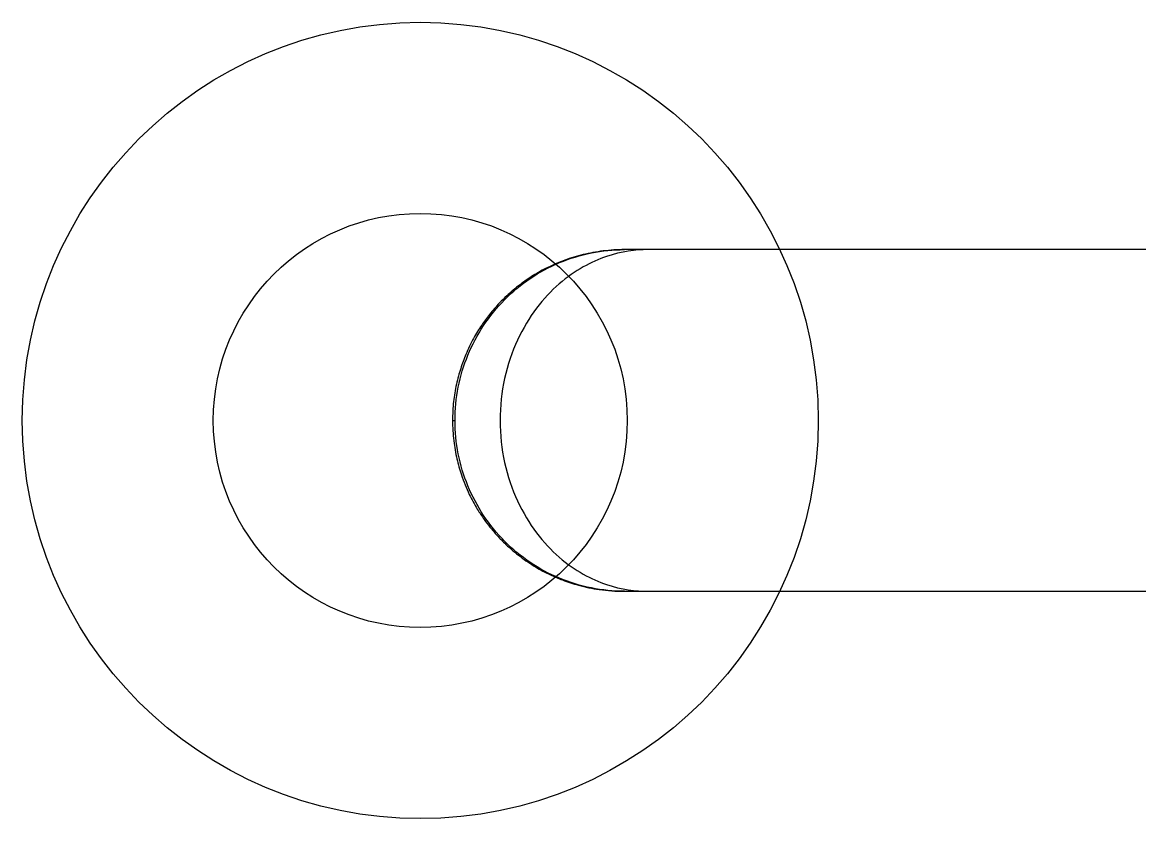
# Model space of a CAD drawing. Header units: millimetres. Extents: x -33000 to 294000, y 0 to 42408.
# Drawn here: x 105946.5 to 106054.5, y 15400.5 to 15477.4 of the extents above; entities that cross this region are included whole.
import ezdxf

# ---------------------------------------------------------------- set-up
doc = ezdxf.new("R2010")
doc.units = ezdxf.units.MM
doc.header["$LTSCALE"] = 50
doc.layers.add('arch', color=8, linetype='Continuous')

msp = doc.modelspace()

# ---------------------------------------------------------------- linework, layer by layer
at = {"layer": 'arch', "linetype": 'Continuous'}
for p, q in [((106007, 15455.46), (106004.73, 15455.46)), ((106004.73, 15422.46), (106007, 15422.46))]:
    msp.add_line(p, q, dxfattribs=at)
for radius in [38.46, 20]:
    msp.add_circle((105985, 15438.96), radius, dxfattribs=at)
for points, knots in [([(106004.73, 15455.46), (106004.03, 15455.46), (106002.69, 15455.37), (106000.75, 15455.02), (105998.98, 15454.48), (105997.36, 15453.79), (105995.94, 15453), (105994.82, 15452.23), (105993.98, 15451.56), (105993.3, 15450.96), (105992.54, 15450.2), (105991.72, 15449.27), (105990.88, 15448.12), (105990.1, 15446.84), (105989.42, 15445.43), (105988.87, 15443.95), (105988.46, 15442.43), (105988.18, 15440.74), (105988.12, 15439.57), (105988.12, 15438.96)], [0, 0, 0, 0, 0.079637, 0.155748, 0.22818, 0.296374, 0.36029, 0.41783, 0.454151, 0.48457, 0.522065, 0.579098, 0.627922, 0.68532, 0.751237, 0.806262, 0.866066, 0.930644, 1, 1, 1, 1]), ([(106007, 15455.46), (106005.81, 15455.46), (106003.12, 15455.12), (105998.36, 15452.66), (105994.72, 15448.08), (105993.01, 15443.08), (105992.71, 15440.33), (105992.71, 15438.96)], [0, 0, 0, 0, 0.25, 0.5, 0.75, 0.875, 1, 1, 1, 1]), ([(106135, 15455.46), (106135, 15455.46), (106131.91, 15455.46), (106121.99, 15455.46), (106111.39, 15455.46), (106102.36, 15455.46), (106092.49, 15455.46), (106082.03, 15455.46), (106071.23, 15455.46), (106056.7, 15455.46), (106038.92, 15455.46), (106020.15, 15455.46), (106010.66, 15455.46), (106007, 15455.46)], [0, 0, 0, 0, 0.125, 0.25, 0.3125, 0.375, 0.4375, 0.5, 0.5625, 0.625, 0.75, 0.875, 1, 1, 1, 1]), ([(105988.12, 15438.96), (105988.12, 15438.3), (105988.19, 15437.05), (105988.5, 15435.3), (105988.99, 15433.56), (105989.65, 15431.93), (105990.42, 15430.51), (105991.11, 15429.47), (105991.75, 15428.62), (105992.45, 15427.81), (105993.41, 15426.83), (105994.64, 15425.79), (105996.09, 15424.81), (105997.46, 15424.08), (105998.85, 15423.49), (106000.42, 15422.98), (106002.42, 15422.56), (106003.91, 15422.46), (106004.73, 15422.46)], [0, 0, 0, 0, 0.074556, 0.1421, 0.202631, 0.280219, 0.341965, 0.387769, 0.423535, 0.464379, 0.511066, 0.581713, 0.650719, 0.714156, 0.762813, 0.826271, 0.905347, 1, 1, 1, 1]), ([(105988.12, 15438.96), (105988.12, 15438.96), (105988.12, 15438.96), (105988.15, 15438.96), (105988.27, 15438.96), (105988.36, 15438.96)], [0, 0, 0, 0, 0.000935, 0.333956, 1, 1, 1, 1]), ([(105992.71, 15438.96), (105992.71, 15437.58), (105993.01, 15434.83), (105994.72, 15429.83), (105998.36, 15425.25), (106003.12, 15422.79), (106005.81, 15422.46), (106007, 15422.46)], [0, 0, 0, 0, 0.125, 0.25, 0.5, 0.75, 1, 1, 1, 1]), ([(106007, 15422.46), (106010.66, 15422.46), (106020.15, 15422.46), (106038.92, 15422.46), (106056.7, 15422.46), (106071.23, 15422.46), (106082.03, 15422.46), (106092.49, 15422.46), (106102.36, 15422.46), (106111.39, 15422.46), (106121.99, 15422.46), (106131.45, 15422.46), (106134.62, 15422.46), (106134.94, 15422.46)], [0, 0, 0, 0, 0.126868, 0.253737, 0.380605, 0.444039, 0.507473, 0.570907, 0.634341, 0.697775, 0.76121, 0.888078, 1, 1, 1, 1])]:
    msp.add_open_spline(points, degree=3, knots=knots, dxfattribs=at)
for points in [[(105988.36, 15438.96), (105988.36, 15441.12), (105989.21, 15445.43), (105992.85, 15450.93), (105998.3, 15454.6), (106002.59, 15455.46), (106004.73, 15455.46)], [(106004.73, 15422.46), (106002.59, 15422.46), (105998.3, 15423.32), (105992.85, 15426.99), (105989.21, 15432.48), (105988.36, 15436.8), (105988.36, 15438.96)]]:
    msp.add_open_spline(points, degree=3, dxfattribs=at)

doc.saveas('drawing.dxf')
